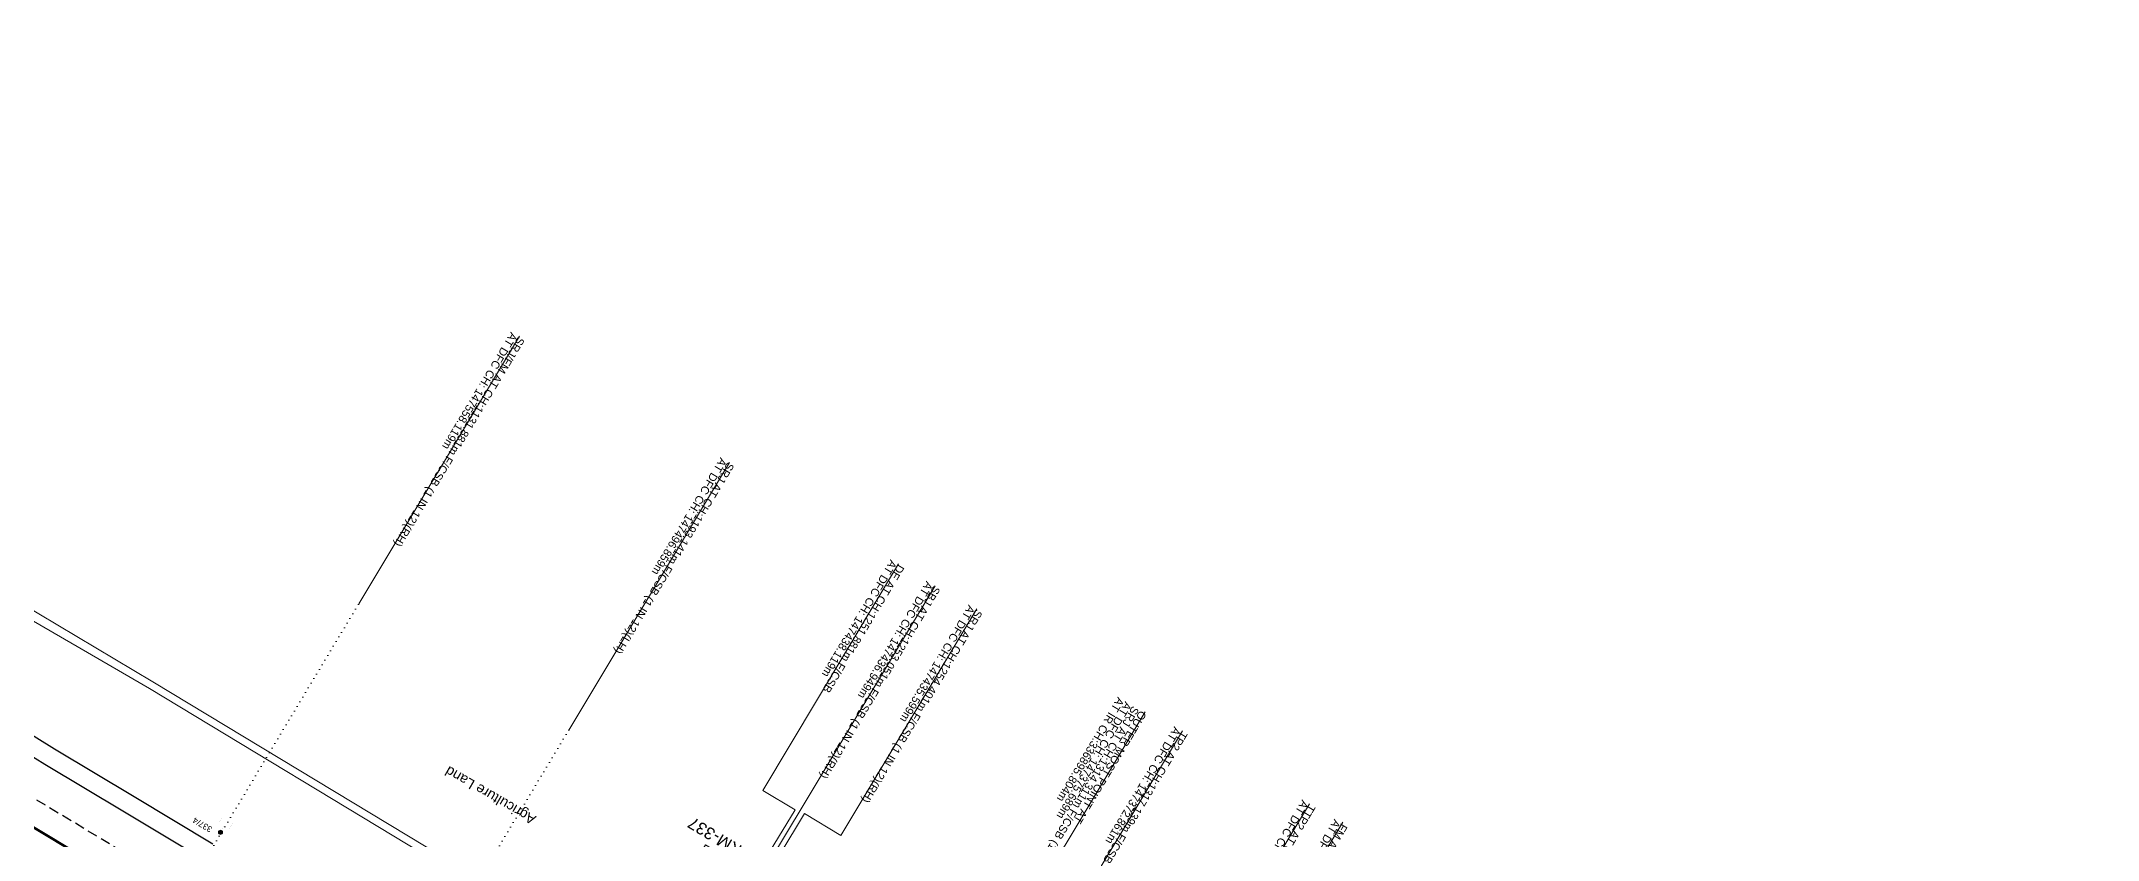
# Model space of a CAD drawing. Header units: metres. Extents: x 592467 to 614288, y 3398001 to 3402649.
# Drawn here: x 613728 to 614242, y 3400022 to 3400222 of the extents above; entities that cross this region are included whole.
import ezdxf
from ezdxf.enums import TextEntityAlignment as Align

# ---------------------------------------------------------------- set-up
doc = ezdxf.new("R2010")
doc.units = ezdxf.units.M
doc.header["$MEASUREMENT"] = 0
doc.linetypes.add('DASHED', pattern=[0.75, 0.5, -0.25])
doc.linetypes.add('DOT', pattern=[0.25, 0, -0.25])
doc.layers.get('0').update_dxf_attribs({"lineweight": 0})
for name, color, linetype, lineweight in [('Bounary Dim', 10, 'Continuous', 13), ('Cart Track', 34, 'Continuous', 0), ('Existing IR Track', 143, 'Continuous', 0), ('KM STONE', 7, 'Continuous', 0), ("NEW CHAWAPAIL STN. SRJ's", 10, 'Continuous', 0), ("NEW KHANNA CROSSING STN. SRJ's", 10, 'Continuous', 0), ('OHE MAST', 7, 'Continuous', 0), ('OHE MAST TEXT', 7, 'Continuous', 0), ('Proposed TPTC Chainages', 10, 'Continuous', 0), ('Side Details', 7, 'Continuous', 13)]:
    doc.layers.add(name, color=color, linetype=linetype, lineweight=lineweight)
doc.layers.add('NEW KHANNA LOOP LINES', color=1, linetype='Continuous')
doc.styles.add('ARIAL', font='arial.ttf')
doc.styles.add('Style-Arial', font='arial.ttf')

# ---------------------------------------------------------------- blocks, each defined once
blk = doc.blocks.new('OHE MAST')
at = {"layer": 'OHE MAST'}
h = blk.add_hatch(color=256, dxfattribs=at)
edge = h.paths.add_edge_path()
edge.add_arc((0, 0), 0.514, 0, 360)
at = {"layer": 'OHE MAST', "lineweight": 13, "const_width": 0.01, "flags": 128}
for points in [[(1.5, 3.5), (1.5, 2), (-1.5, 2), (-1.5, 3.5)], [(0, 2), (0, 0)]]:
    blk.add_lwpolyline(points, dxfattribs=at)
at = {"layer": 'OHE MAST'}
blk.add_circle((0, 0), 0.514, dxfattribs=at)
blk = doc.blocks.new('KM POST PLAN')
at = {"extrusion": (0, 0, -1)}
h = blk.add_hatch(color=256, dxfattribs=at)
h.paths.add_polyline_path([(0, -20), (0, -8.5), (3, -8.5), (3, -20)])
h.paths.add_polyline_path([(0, -8.5), (0, 0), (6.3, -8.5), (3, -8.5)], flags=16)
at = {"flags": 128}
for points in [[(0, 0), (-6.3, -8.5), (6.3, -8.5)], [(0, 0), (0, -20)], [(0, 0), (6.3, -8.5)], [(3, -8.5), (3, -20), (-3, -20), (-3, -8.5)]]:
    blk.add_lwpolyline(points, dxfattribs=at)
at = {"style": 'Style-Arial'}
blk.add_attdef('KM-POST', text='', height=6, dxfattribs=at).set_placement((0, -26, -263.9), align=Align.MIDDLE_CENTER)

msp = doc.modelspace()

# ---------------------------------------------------------------- linework, layer by layer
at = {"layer": 'Bounary Dim', "lineweight": 60, "flags": 128}
msp.add_lwpolyline([(614242.3387, 3399720.8033), (614045.6328, 3399834.3714), (614041.3027, 3399836.8715), (614036.9731, 3399839.3724), (614032.6444, 3399841.8747), (614028.3169, 3399844.3794), (614023.9912, 3399846.887), (614019.6677, 3399849.3984), (614015.3468, 3399851.9143), (614011.0289, 3399854.4354, -0.00149498), (613992.4781, 3399865.3582), (613988.1787, 3399867.9109), (613983.8825, 3399870.4687), (613979.589, 3399873.0311), (613975.2977, 3399875.5971), (613971.0082, 3399878.1662), (613966.72, 3399880.7374), (613962.4328, 3399883.3102), (613958.1459, 3399885.8837), (611491.7053, 3401366.6543)], format="xyb", dxfattribs=at)
at = {"layer": 'Cart Track', "lineweight": 13, "flags": 128}
for points in [[(613334.6552, 3400377.4071), (613334.646, 3400350.8878), (613335.1228, 3400319.4065), (613337.6189, 3400308.1887), (613354.2932, 3400296.1147), (613418.2603, 3400257.9619), (613431.1397, 3400250.5234), (613439.2337, 3400246.5596), (613506.8575, 3400203.3069), (613595.7631, 3400149.6697), (613673.9915, 3400106.9687), (613755.3161, 3400059.7755), (613827.5398, 3400016.1041)], [(613336.7473, 3400375.6712), (613336.8283, 3400350.766), (613337.3104, 3400319.3413), (613339.9917, 3400309.5854), (613355.9943, 3400298.3218), (613419.6756, 3400259.9283), (613432.393, 3400252.2831), (613440.4515, 3400248.1409), (613472.4906, 3400229.0822), (613507.9276, 3400205.1396), (613596.7147, 3400152.1298), (613675.307, 3400109.5957), (613756.1209, 3400061.4343), (613828.8984, 3400017.5661)]]:
    msp.add_lwpolyline(points, dxfattribs=at)
at = {"layer": 'Existing IR Track', "color": 0, "lineweight": 30, "flags": 128}
for points in [[(613771.1364, 3400020.8603), (613751.4419, 3400032.6926), (613731.5908, 3400044.6202), (613716.9021, 3400053.6942)], [(613769.4785, 3400016.5888), (613749.0662, 3400028.8465), (613729.1711, 3400040.7941), (613714.5702, 3400049.8139)]]:
    msp.add_lwpolyline(points, dxfattribs=at)
at = {"layer": "NEW CHAWAPAIL STN. SRJ's", "linetype": 'DOT', "lineweight": 18, "ltscale": 5, "flags": 128}
for points in [[(613807.5134, 3400080.7524), (613764.6388, 3400009.349)], [(613860.1314, 3400049.3916), (613813.9432, 3399972.4583)]]:
    msp.add_lwpolyline(points, dxfattribs=at)
at = {"layer": "NEW KHANNA CROSSING STN. SRJ's", "color": 10, "linetype": 'Continuous', "lineweight": 18, "flags": 128}
for points in [[(613847.7717, 3400147.819), (613807.6153, 3400080.9226)], [(613951.6676, 3400085.4675), (613911.5068, 3400018.5738)], [(613962.1388, 3400079.6741), (613928.1355, 3400023.0367), (613919.0397, 3400028.4975), (613912.8845, 3400018.2397)], [(614004.1784, 3400053.9175), (613964.0176, 3399987.0237)], [(613966.4977, 3399985.6599), (613971.0239, 3399993.1989), (613977.5399, 3399989.2869), (614013.4946, 3400049.1748)], [(614004.335, 3399962.8185), (614009.303, 3399971.0935), (614009.303, 3399971.0935), (614045.2578, 3400030.9814)], [(614009.4656, 3399960.1406), (614014.4337, 3399968.4156), (614017.6561, 3399966.481), (614053.6108, 3400026.3689)]]:
    msp.add_lwpolyline(points, dxfattribs=at)
at = {"layer": "NEW KHANNA CROSSING STN. SRJ's", "linetype": 'Continuous', "lineweight": 18, "flags": 128}
for points in [[(613900.2923, 3400116.2853), (613860.1314, 3400049.3916)], [(613942.5535, 3400090.915), (613908.5955, 3400034.2914), (613916.6658, 3400029.4492), (613910.4924, 3400019.1565)]]:
    msp.add_lwpolyline(points, dxfattribs=at)
at = {"layer": 'NEW KHANNA LOOP LINES', "linetype": 'DASHED', "lineweight": 30, "ltscale": 5, "flags": 128}
msp.add_lwpolyline([(613867.5212, 3399947.5817), (612885.1956, 3400537.338)], dxfattribs=at)

# ---------------------------------------------------------------- block references
at = {"layer": 'KM STONE'}
ref = msp.add_blockref('KM POST PLAN', (613890.4127, 3400011.3217), dxfattribs=dict(at, xscale=0.4999999999999989, yscale=0.4999999999999989, zscale=0.4999999999999989, rotation=149.0852348047029))
ref.add_attrib('KM-POST', '/KM-337', dxfattribs={"layer": '0', "height": 3, "rotation": 149.085235, "style": 'Style-Arial'}).set_placement((613897.0916, 3400022.4748), align=Align.MIDDLE_CENTER)
at = {"layer": 'OHE MAST', "rotation": 329.0208306527206}
msp.add_blockref('OHE MAST', (613773.0533, 3400023.8069), dxfattribs=at)

# ---------------------------------------------------------------- texts
at = {"layer": "NEW KHANNA CROSSING STN. SRJ's", "linetype": 'Continuous', "lineweight": 13, "char_height": 2, "attachment_point": 4, "rotation": 239.020762, "line_spacing_factor": 0.648, "style": 'Style-Arial'}
for s, insert, width in [('SRJ/FM AT CH:1131.881m F/CSB (1 IN 12)(RH)\\PAT DFC CH: 147558.119m ', (613847.4006, 3400147.9449), 68.686025), ('SRJ AT CH:1193.141m F/CSB (1 IN 12)(LH)\\PAT DFC CH: 147496.859m ', (613899.7879, 3400116.5881), 61.970179), ('DE AT CH:1251.881m F/CSB\\PAT DFC CH: 147438.119m ', (613942.3112, 3400091.0605), 61.052137), ('SBJ AT CH:1253.051m F/CSB (1 IN 12)(RH)\\P\\pt12;AT DFC CH: 147436.949m ', (613951.2957, 3400085.6908), 96.534974), ('SRJ AT CH:1254.401m F/CSB (1 IN 12)(RH)\\PAT DFC CH: 147435.599m ', (613961.8307, 3400079.7621), 68.686025), ('OUTER MOST POINT AT\\PSRJ AT CH:1314.311m F/CSB (1 IN 12)(LH)\\PAT DFC CH: 147375.689m \\P{\\C7;AT IR CH:336895.804m}', (614000.9763, 3400055.6101), 68.686025)]:
    msp.add_mtext(s, dxfattribs=dict(at, insert=insert, width=width))
at = {"layer": 'OHE MAST TEXT', "style": 'ARIAL'}
msp.add_text('337/4', height=1.5, rotation=149, dxfattribs=at).set_placement((613771.1764, 3400024.9838))
at = {"layer": 'Proposed TPTC Chainages', "lineweight": 13, "char_height": 2, "width": 49.768453, "attachment_point": 4, "rotation": 239.020766, "line_spacing_factor": 0.6, "style": 'ARIAL'}
for s, insert in [('TP2 {\\fArial|b0|i0|c0|p39;AT CH:1317.139m F/CSB\\PAT DFC CH: 147372.861m}', (614013.1472, 3400049.3834)), ('TTP2 {\\fArial|b0|i0|c0|p39;AT CH:1361.300m F/CSB\\PAT DFC CH: 147328.664m}', (614045.1311, 3400031.0574)), ('FM {\\fArial|b0|i0|c0|p39;AT CH:1367.113m F/CSB\\PAT DFC CH: 147322.887m}', (614053.16, 3400026.2371, 18.4048))]:
    msp.add_mtext(s, dxfattribs=dict(at, insert=insert))
at = {"layer": 'Side Details', "style": 'ARIAL'}
msp.add_text('Agriculture Land', height=2.5, rotation=149.914504, dxfattribs=at).set_placement((613852.1506, 3400027.7453))

doc.saveas('drawing.dxf')
